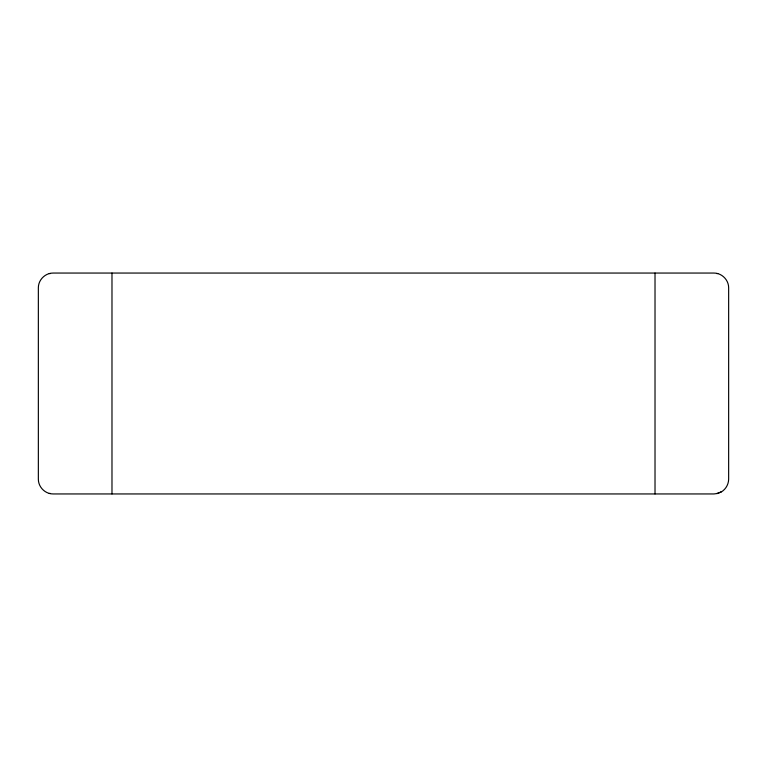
<?xml version="1.0" encoding="UTF-8"?>
<svg xmlns="http://www.w3.org/2000/svg" width="767" height="767" viewBox="0 0 767 767"><rect width="100%" height="100%" fill="white"/><g stroke="black" fill="none" stroke-linecap="round" stroke-linejoin="round"><path stroke-width="1.15" d="M721.287 491.973C725.735 489.308 728.564 484.408 728.65 479.222L728.65 287.778C728.698 279.897 721.805 273.004 713.924 273.052L53.076 273.052C45.195 273.004 38.302 279.897 38.35 287.778L38.35 479.222C38.312 487.103 45.195 493.996 53.076 493.948L713.924 493.948L717.739 493.449L721.038 491.973L717.222 493.449M49.27 273.551L50.382 273.551M716.618 273.551L717.739 273.551M49.27 493.449L50.382 493.449M716.618 493.449L717.739 493.449M655.018 273.052L655.018 493.948M111.982 273.052L111.982 493.948"/></g></svg>
